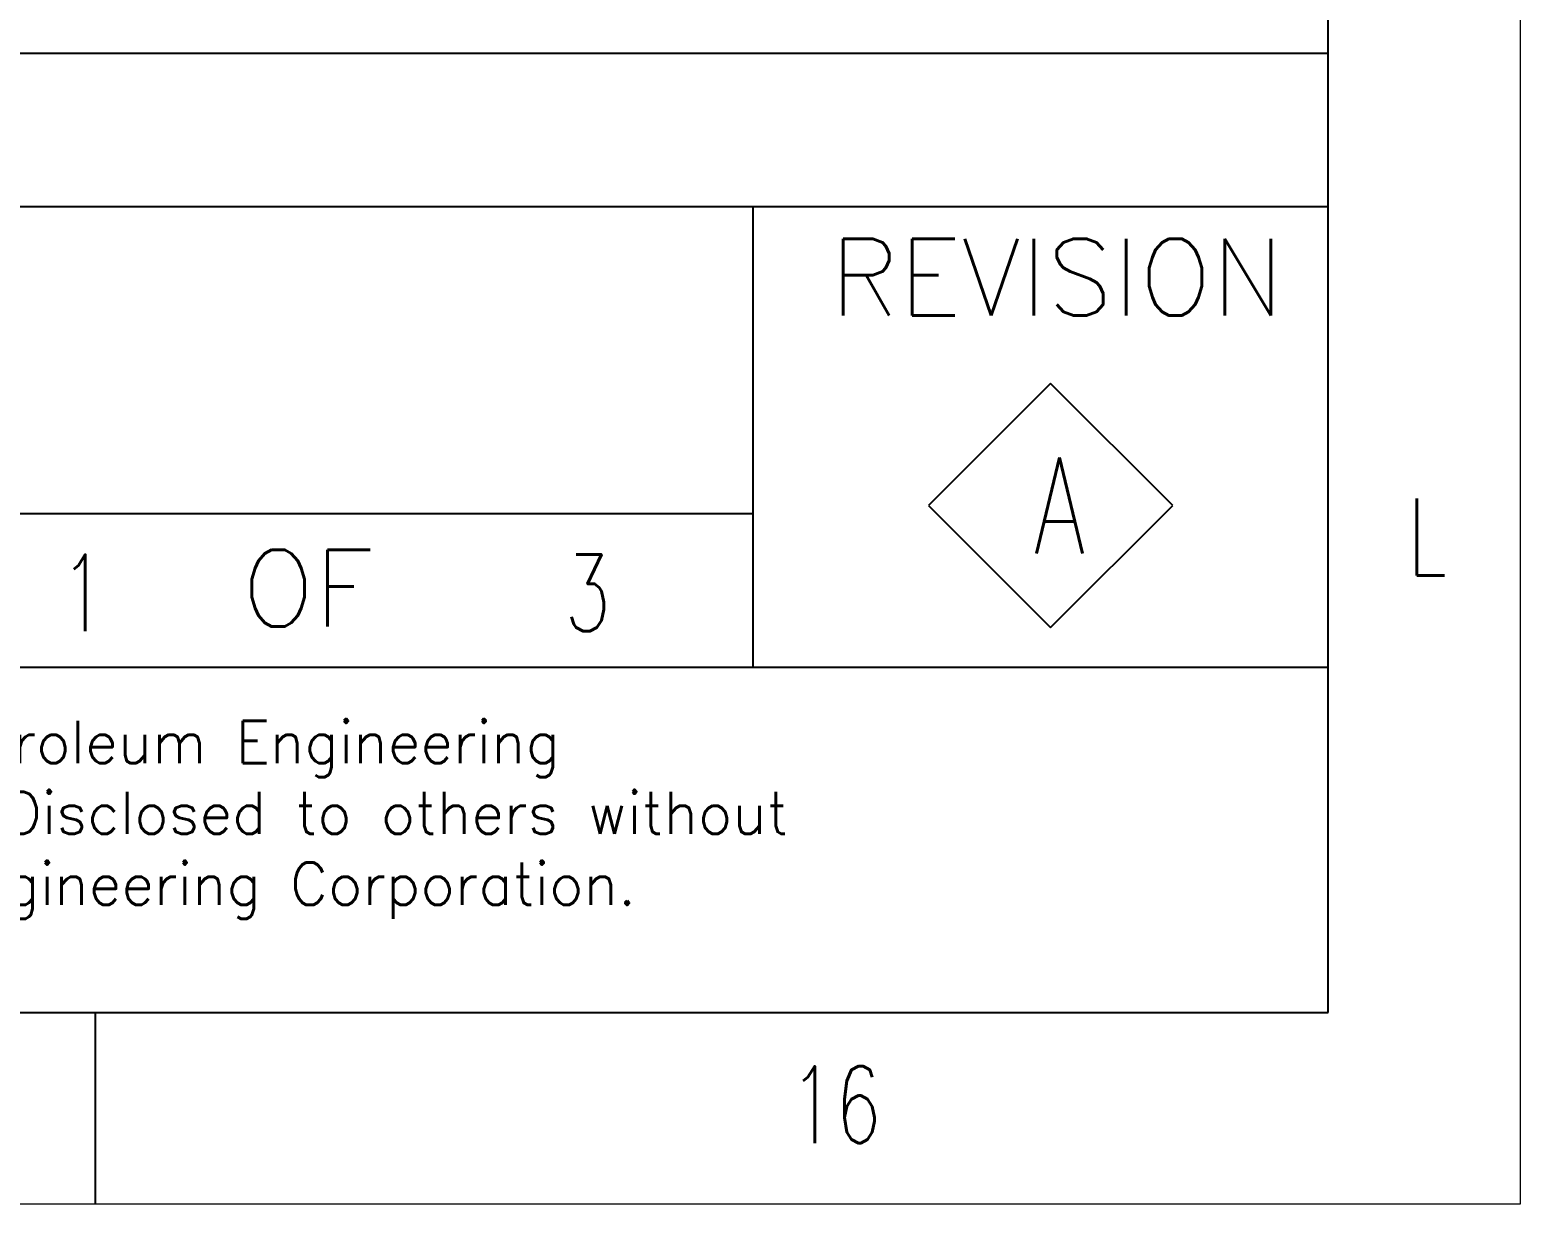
# Model space of a CAD drawing. Header units: inches. Extents: x 19 to 1016051, y 34 to 210034.
# Drawn here: x 277600 to 297019, y 34 to 15339 of the extents above; entities that cross this region are included whole.
import ezdxf
from ezdxf.enums import TextEntityAlignment as Align

# ---------------------------------------------------------------- set-up
doc = ezdxf.new("R2010")
doc.units = ezdxf.units.IN
doc.header["$MEASUREMENT"] = 0
doc.layers.add('CABLE TRAY POWER', color=3, linetype='Continuous')
doc.layers.add('TEG BORDER', color=7, linetype='Continuous')
doc.styles.add('HZTXT', font='txt_qlt.shx', dxfattribs={"width": 0.7, "bigfont": 'hztxt.shx'})
doc.styles.add('TEG BORDER', font='txt_qlt.shx', dxfattribs={"width": 0.7, "bigfont": 'hztxt.shx'})

msp = doc.modelspace()

# ---------------------------------------------------------------- linework, layer by layer
for p, q in [((294519, 2534), (294519, 58034)), ((244519, 2534), (294519, 2534)), ((278456, 34), (278456, 2534))]:
    msp.add_line(p, q)
at = {"color": 5, "lineweight": 15}
msp.add_lwpolyline([(19, 210034), (297019, 210034), (297019, 34), (19, 34)], close=True, dxfattribs=at)
at = {"lineweight": 9}
msp.add_lwpolyline([(2519, 207534), (294519, 207534), (294519, 2534), (2519, 2534)], close=True, dxfattribs=at)
at = {"layer": 'TEG BORDER'}
for p, q in [((244519, 15034), (294519, 15034)), ((244519, 13034), (294519, 13034)), ((287019, 13034), (287019, 7034)), ((290900, 10730), (289309, 9139)), ((292491, 9139), (290900, 10730)), ((289309, 9139), (290900, 7548)), ((290900, 7548), (292491, 9139)), ((252019, 9034), (287019, 9034)), ((244519, 7034), (294519, 7034)), ((244519, 7034), (294519, 7034))]:
    msp.add_line(p, q, dxfattribs=at)

# ---------------------------------------------------------------- texts
at = {"char_height": 1000, "width": 1000, "style": 'TEG BORDER'}
for s, insert, attachment_point in [('L', (296064, 9229), 3), ('\\pi16.667;16', (287480, 831), 7)]:
    msp.add_mtext(s, dxfattribs=dict(at, insert=insert, attachment_point=attachment_point))
at = {"layer": 'CABLE TRAY POWER', "color": 0, "style": 'HZTXT', "width": 0.7}
for s, height, p in [('A', 1250, (291015, 9139)), ('1', 1000, (278293, 8000)), ('3', 1000, (284868, 8000))]:
    msp.add_text(s, height=height, dxfattribs=at).set_placement(p, align=Align.MIDDLE_CENTER)
at = {"layer": 'TEG BORDER', "style": 'TEG BORDER'}
for s, p in [('REVISION', (288026, 11616)), ('OF', (280364, 7562))]:
    msp.add_text(s, height=1000, dxfattribs=at).set_placement(p)
at = {"layer": 'TEG BORDER', "color": 7, "style": 'TEG BORDER'}
for s, p in [('This Drawing is Property of Consortium of ZICOM Equipment Pte Ltd., & Sinopec Petroleum Engineering', (245285, 5782)), ('Corporation and any Information, contained in this Drawing will not be Reproduced, Disclosed to others without', (245311, 4859)), ('Explicit Written Permission from ZICOM Equipment Pte Ltd., & Sinopec Petroleum Engineering Corporation.', (245285, 3935))]:
    msp.add_text(s, height=551, dxfattribs=at).set_placement(p)

doc.saveas('drawing.dxf')
